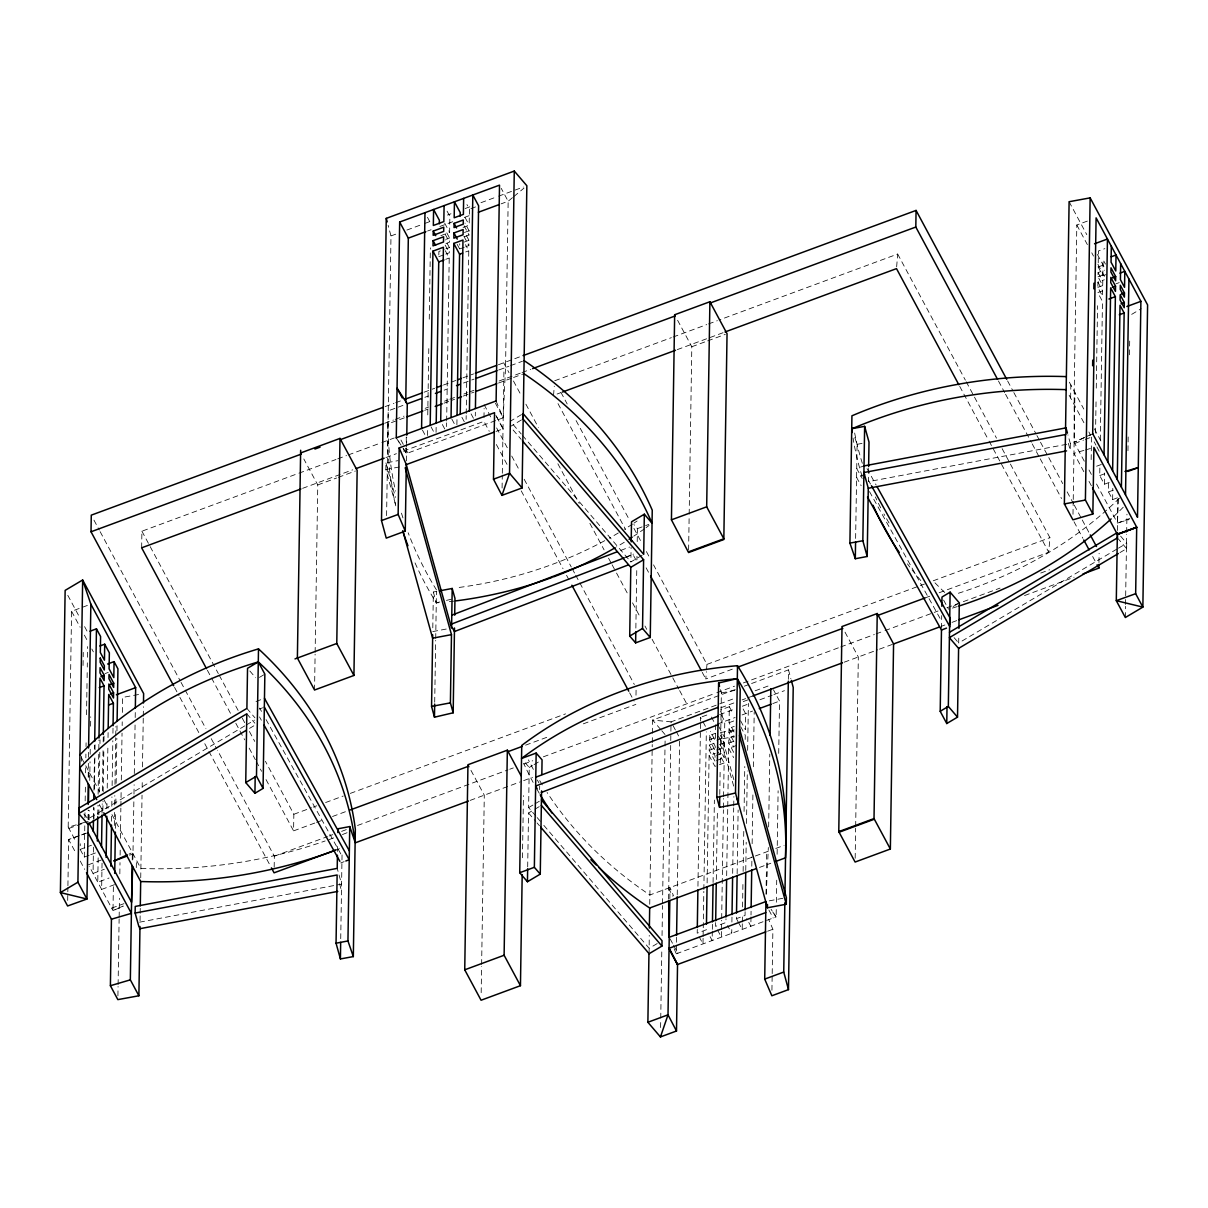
<?xml version="1.0" encoding="UTF-8"?>
<svg xmlns="http://www.w3.org/2000/svg" width="1208" height="1208" viewBox="0 0 1208 1208"><rect width="100%" height="100%" fill="white"/><g stroke="black" fill="none" stroke-linecap="round" stroke-linejoin="round"><path stroke-width="0.75" stroke-dasharray="5 3.75" d="M88.169 819.417L88.184 810.04M88.229 777.091L88.41 759.198M87.353 605.45L71.574 611.278L68.192 827.254L86.508 821.772M67.693 900.458L67.89 887.563M67.92 885.721L68.645 839.485L86.236 833.143M89.12 855.294L84.288 857.076L80.166 849.405L80.257 843.773M81.555 761.206L81.646 755.574M83.065 665.502L83.261 652.365M84.288 857.076L84.787 825.245M84.907 817.74L84.998 812.123M85.164 800.889L85.436 784.037M85.617 772.803L85.723 765.313M85.844 757.809L85.904 754.064M86.025 746.574L86.085 742.829M86.523 714.743L87.021 682.898M87.112 677.658L87.187 672.433M87.278 667.073L87.338 662.86M87.429 657.258L87.595 646.597M88.441 757.325L88.561 749.851M88.199 819.462L88.335 810.326M88.864 777.303L88.954 771.716M89.12 819.824L89.271 810.462M89.739 780.489L90.041 761.765M90.147 754.275L90.238 748.658M90.6 726.189L90.736 716.812M93.484 818.375L93.665 807.11M93.922 790.213L94.435 758.322M94.571 748.93L94.632 745.185M93.469 847.201L93.061 873.429L104.356 869.262M93.922 819.115L94.088 807.88M94.39 789.141L94.888 757.31M95.009 749.821L95.085 744.204M97.772 814.856L97.923 805.494M98.105 794.245L98.784 751.18M98.814 749.307L98.95 739.945M98.15 857.846L97.772 882.202L109.052 878.02M98.83 814.781L98.98 805.404M99.177 792.297L99.826 751.089M99.947 743.6L100.007 739.855M102.061 813.18L102.197 803.818M102.408 790.712L103.058 749.504M103.178 742.014L103.299 734.524M102.046 863.131L101.638 889.405L114.549 884.649M102.876 810.598L103.027 801.206M103.178 791.829L103.858 748.658M103.963 741.153L104.054 735.521M106.908 808.726L107.029 801.236M107.225 788.129L107.905 745.049M108.025 737.559L108.116 731.942M111.559 821.244L111.68 813.754M111.785 806.265L111.936 796.903M112.118 785.653L112.827 740.715M112.933 733.226L113.023 727.594M113.371 886.702L112.993 910.726L123.125 906.136M114.337 825.502L114.533 812.425M114.654 804.966L114.805 795.619M114.971 784.415L115.711 737.711M115.742 735.853L115.892 726.506M115.424 828.341L115.696 811.459M115.817 803.954L115.923 796.434M116.134 783.312L116.844 738.269M116.965 730.764L117.055 725.132M117.916 995.86L118.067 986.483M118.097 984.595L119.124 918.91M119.154 917.038L119.441 898.269M119.834 873.867L120 862.603M120.12 855.098L120.211 849.466M120.392 838.201L120.86 808.167M120.891 806.295L121.132 791.27M121.298 780.006L122.038 733.09M122.159 725.585L122.219 721.825M122.37 712.433L122.597 697.424L140.128 694.222M132.231 860.02L132.336 852.561L128.969 854.101M132.88 859.311L133.952 795.966M133.982 794.109L134.133 784.762M134.299 773.558L135.07 724.996M135.19 717.522L135.281 711.92M136.293 867.601L136.413 860.141M141.653 547.813L141.91 531.203L297.168 473.838M140.068 920.858L140.143 915.226M140.173 913.354L140.264 907.736M140.732 877.793L142.031 795.136M142.151 787.616L142.272 780.096M142.484 766.929L143.254 718.035M143.284 716.148L143.42 706.74M274.171 867.284L274.337 856.215L217.47 750.259M314.805 823.041L293.574 830.878L293.846 814.268L265.413 761.297M314.548 690.01L315.107 654.253M315.137 652.38L317.764 484.936L303.812 458.949M337.485 851.429L337.606 843.879M340.731 938.661L342.06 853.965M395.409 503.978L385.85 469.519L385.941 462.921L397.945 460.656M386.59 515.65L390.984 235.938L388.146 225.398M406.371 460.897L406.583 448.032M406.613 446.205L406.749 437.024M427.436 435.514L427.556 428.01M427.753 414.873L428.84 345.443M429.263 319.169L430.38 247.867M432.796 627.813L433.355 592.011L436.783 591.361M436.058 432.343L436.148 426.726M438.836 254.918L438.897 251.445L444.136 249.497M434.699 702.21L435.68 640.406M435.711 638.534L436.435 591.739M446.582 426.59L446.628 422.845M446.658 420.973L449.225 258.029L445.088 250.328M445.812 254.088L449.3 252.789L449.391 247.564L445.254 239.863M445.979 243.503L449.467 242.204L449.542 237.991L445.405 230.275M440.89 235.62L449.633 232.389L449.874 216.398L446.567 210.237M456.896 424.642L456.986 419.025M464.25 247.262L459.659 248.969L459.735 243.744M466.122 419.372L466.182 415.627M466.212 413.755L468.779 250.811L465.473 244.65M465.79 246.704L468.855 245.571L468.946 240.332L464.808 232.631M464.416 236.677L469.021 234.986L469.097 230.758L464.959 223.057M463.041 227.436L469.187 225.156L469.429 209.18L466.952 204.56M475.303 415.975L475.363 412.215M483.985 417.666L484.121 408.44M481.177 992.704L481.599 966.37M481.63 964.497L484.287 795.166L468.719 766.174M502.09 488.002L502.286 475.091M502.317 473.249L503.962 368.078M522.46 857.755L523.442 795.664M527.685 866.876L528.53 812.984L533.332 810.13M535.914 816.125L528.621 807.608L529.24 767.473L523.728 761.04M539.629 789.594L539.674 786.061M642.097 555.287L630.878 561.931L631.105 547.345M635.861 628.1L636.812 567.156M636.933 559.848L636.978 556.299M637.22 541.622L637.416 528.621L633.868 524.529M635.997 695.189L636.118 687.805M649.119 953.701L649.24 935.37M649.738 904.279L652.245 744.521M652.275 742.633L652.395 735.113M652.426 733.241L652.622 720.074L735.551 689.436M660.595 1027.54L660.716 1020.035M660.746 1018.163L661.833 948.718M662.044 935.566L662.513 905.547M662.543 903.66L664.989 747.873M665.019 746L665.14 738.496M668.613 899.16L670.727 742.422M670.757 740.549L670.863 733.075M670.893 731.217L671.044 721.871L735.853 697.922M669.836 898.707L670.017 887.533L673.551 895.883M676.571 937.272L676.299 953.958L674.185 948.793M677.235 894.886L679.696 737.982M688.62 549.927L689.149 516.058M689.179 514.185L691.806 346.741L676.133 317.538M697.273 929.39L697.212 933.15L706.378 929.752L706.438 926.008M697.952 886.234L700.398 730.478M700.429 728.59L700.504 722.958M700.534 721.085L700.595 717.341L702.256 720.421M703.086 938.299L702.996 943.931L698.858 936.23M703.116 936.426L703.826 891.383M703.856 889.511L706.333 731.882M707.118 882.927L709.111 755.574L715.257 753.309M709.277 745.11L715.076 755.891L714.985 761.115L709.202 750.334L709.277 745.11L715.423 742.845M709.428 735.536L715.227 746.317L715.151 750.53L709.368 739.749L709.428 735.536L715.574 733.256M712.312 931.172L712.176 940.549L708.039 932.833M712.342 929.299L712.433 923.682M713.082 882.489L714.381 800.074M715.559 724.74L715.317 740.715L710.349 731.474M715.649 922.61L715.589 926.355L725.933 922.535L725.993 918.79M716.329 879.53L717.416 810.236M719.772 794.426L720.119 772.305M720.27 763.079L720.648 739.115L734.343 736.533M733.83 779.673L720.753 732.516L721.372 692.939L720.451 689.632M721.463 931.519L721.372 937.136L717.235 929.435M721.493 929.647L721.644 920.285M721.674 918.412L723.381 809.783M723.411 807.91L723.562 798.548M723.577 796.676L724.12 762.958L718.322 752.176M716.525 760.557L724.196 757.718L724.271 752.493L718.488 741.697M716.691 749.972L724.362 747.133L724.423 742.92L720.3 735.204M716.842 740.157L724.513 737.318L724.77 721.327L720.632 713.626M726.672 875.709L727.729 808.288M727.76 806.415L728.666 748.356L737.409 745.125M733.724 752.357L728.756 743.116L728.832 737.877L734.087 735.944M733.89 741.772L728.922 732.531L728.983 728.303L734.237 726.37M734.041 731.957L729.073 722.701L729.33 706.725L720.708 709.911M731.791 929.571L731.731 933.316L727.594 925.615M731.897 922.082L731.988 916.464M732.667 873.384L733.694 807.835M733.724 805.962L733.875 796.6M738.073 921.734L736.427 918.654L736.487 914.909M737.137 873.701L738.133 810.024M742.301 923.818L742.21 929.435L738.903 923.274M742.331 921.946L742.452 914.456M742.573 906.966L742.92 884.498M743.131 871.391L743.781 830.183M744.068 811.444L744.777 766.506M745.2 739.432L745.26 735.219L739.477 724.423M745.11 911.708L745.049 915.468L736.427 918.654M745.759 870.424L746.197 842.278M746.499 823.509L747.314 770.976M747.646 750.334L748.386 703.418M750.983 916.872L750.847 926.249L746.71 918.548M751.014 915L751.074 911.24M751.784 866.212L751.935 856.819M752.131 843.682L752.931 793.022M753.339 766.748L754.2 712.327M766.038 894.207L766.702 851.806M766.265 894.116L768.333 847.487M768.65 826.952L769.798 754.094M771.927 990.228L772.169 975.445M772.199 973.603L772.894 929.254L768.605 919.258M776.261 909.564L776.14 917.083L771.036 909.307M776.366 902.225L776.714 880.194M777.121 854.267L778.118 790.757M778.707 753.399L779.538 701.093L773.482 689.813M788.341 679.274L788.492 669.866L744.385 686.174M855.626 538.421L857.106 444.333L854.116 435.65M855.173 858.269L855.641 828.175M855.672 826.287L858.329 656.971L842.006 626.544M868.597 468.478L868.386 481.66L1070.363 443.608L1067.932 434.865M941.5 628.266L941.696 615.612M1116.826 549.127L958.684 643.003L958.805 635.71M1070.635 397.991L1070.847 384.959M1070.363 443.608L1070.258 450.206L1067.343 439.712M1087.336 221.094L1076.811 224.99L1074.214 391.226L1074.123 442.279L1084.558 461.683M1072.991 514.291L1073.202 501.35M1073.233 499.508L1074.909 392.54M1091.156 459.599L1091.504 437.085M1095.55 433.098L1096.079 399.38M1096.26 388.146L1097.559 305.745M1097.921 282.159L1102.632 290.932L1102.542 296.156L1097.845 287.383L1097.921 282.159L1104.369 279.773M1098.072 272.585L1102.783 281.358L1102.708 285.571L1098.012 276.798L1098.072 272.585L1104.52 270.199M1106.09 274.563L1102.874 275.756L1098.163 266.983L1098.419 250.992L1104.867 248.621M1109.216 482.445L1104.369 484.227L1099.733 475.575L1099.914 464.34M1100.292 439.999L1102.466 301.396L1097.755 292.623L1104.218 290.252M1102.874 275.756L1103.115 259.765L1105.441 264.099M1098.963 562.551L1099.114 553.324M1104.369 484.227L1104.55 472.992M1117.46 497.802L1112.628 499.599L1108.506 491.928L1108.657 482.566M1112.628 499.599L1112.794 488.334M1117.4 530.478L1117.898 499.206M1125.343 617.514L1125.509 606.356M1125.539 604.498L1126.641 534.253M1126.671 532.441L1126.958 514.2M1127.955 450.72L1128.197 435.68M1129.465 354.805L1129.707 339.765M1119.967 552.584L1126.641 548.628L1126.717 543.253L1118.668 533.861M1118.276 498.617L1117.521 522.958L1129.178 519.561M503.192 417.651L505.548 367.489L508.16 201.253L501.244 188.357M553.551 395.333L554.276 386.228M732.305 669.172L705.789 678.971L706.378 671.678M706.514 669.851L706.952 664.385L653.543 564.876M896.653 266.802L897.68 254.042L719.122 320.014M939.145 592.75L1048.74 552.252L1049.918 537.681L1001.84 448.108M512.464 197.674L508.16 201.253L501.154 203.835M513.913 196.481L523.97 188.131M259.433 677.401L264.854 674.139M521.509 414.571L510.289 421.23L521.252 434.019M521.418 419.946L510.214 426.605L521.176 439.395M244.786 725.872L88.063 818.918L83.458 813.543M246.402 724.906L254.48 720.119M249.543 728.364L254.39 725.495M1131.685 314.367L1141.228 308.704M529.24 767.473L532.441 765.57M534.057 764.619L538.859 761.765M528.621 807.608L533.423 804.755M535.023 803.803L539.825 800.949M534.933 809.179L539.75 806.325M953.172 606.537L957.778 603.789M1118.442 548.175L1126.717 543.253M657.212 943.554L649.194 948.31L543.207 824.641M1084.255 437.583L1074.123 442.279L1087.638 436.148M1085.947 436.798L1091.005 434.457M1089.314 435.378L1092.696 433.838M123.125 906.06L112.993 910.56L89.196 866.212M620.821 550.395L629.595 547.043M624.763 557.477L633.536 554.11M865.185 465.382L856.729 468.613L862.21 478.459M625.955 557.235L632.962 554.548L636.118 560.21M256.021 701.531L262.785 698.934M865.049 474.231L856.593 477.477L861.153 485.676M259.252 709.081L262.634 707.782M340.762 862.95L344.144 861.651M1074.743 443.427L1083.516 440.12M1085.267 439.455L1092.274 436.798M1129.782 518.474L1117.521 523.124L1096.139 483.276M390.984 235.938L396.284 233.974M406.869 230.064L422.74 224.205M424.506 223.54L431.573 220.943M447.443 215.069L450.977 213.771M465.095 208.546L470.38 206.598M480.98 202.687L496.85 196.813M498.617 196.164L523.321 187.044M470.954 208.607L475.544 206.915M427.587 231.015L431.09 229.731M439.848 226.485L453.861 221.306M464.37 217.425L469.625 215.492M446.039 239.275L449.542 237.991M464.491 232.464L469.097 230.758M445.888 248.848L449.391 247.564M464.34 242.038L468.946 240.332M438.821 256.67L444.061 254.722M445.722 259.327L449.225 258.029M465.714 251.944L468.779 250.811M385.095 406.598L393.944 403.336M395.711 402.687L402.793 400.059M424.038 392.223L434.654 388.296M443.502 385.02L455.899 380.445M462.966 377.832L473.596 373.906M498.376 364.756L523.155 355.59M394.88 408.38L388.236 410.841A432.615 360.754 0.9 0 0 395.575 491.127M398.217 407.156L404.212 404.937M424.854 397.311L428.372 396.013M444.197 390.154L447.715 388.855M463.525 383.012L474.08 379.116M498.693 370.026L508.915 366.251M510.606 365.616L522.415 361.267M384.642 423.283L393.446 420.037M395.212 419.387L404.016 416.126M425.156 408.319L428.674 407.021M444.529 401.162L448.047 399.863M449.814 399.214L455.099 397.266M463.902 394.004L467.421 392.706M469.187 392.056L474.472 390.109M499.131 380.988L520.27 373.181M522.037 372.532L530.841 369.271M404.333 417.847L388.04 423.872A432.615 360.754 0.9 0 0 395.771 505.85M424.642 410.343L428.161 409.044M443.985 403.2L454.54 399.304M463.328 396.058L473.883 392.162M498.496 383.057L511.83 378.134M513.551 377.5L523.894 373.68M298.935 473.189L335.975 459.493M337.742 458.844L346.56 455.582M348.327 454.933L380.082 443.2M381.849 442.551L394.201 437.991M554.714 380.762L671.391 337.651M673.158 337.002L706.755 324.59M708.522 323.94L717.356 320.679M557.084 394.034L560.618 392.721M677.295 349.61L723.26 332.638M302.634 488.334L352.751 469.821M385.926 457.56L396.42 453.679M403.427 451.097L483.925 421.365L489.255 431.286M317.764 484.936L336.609 477.975M338.316 477.341L355.439 471.014M691.806 346.741L705.91 341.532M707.677 340.882L725.298 334.374M496.111 401.116L503.192 417.817L406.492 453.544L401.388 445.767M495.975 431.452L503.011 428.855M1098.163 266.983L1104.61 264.597M1098.012 276.798L1106.075 273.823M1097.845 287.383L1104.293 284.997M1116.011 283.789L1119.242 282.596M105.036 673.596L108.252 672.403M637.416 528.621L648.802 524.408M86.161 833.173L68.645 839.651L75.772 852.773M1096.638 466.212L1101.47 464.431M80.166 849.405L91.461 845.238M1099.733 475.575L1104.565 473.793M90.736 854.69L97.184 852.304M88.41 864.777L101.321 860.005M1108.506 491.928L1113.338 490.146M129.543 855.173L133.046 853.875M293.846 814.268L311.483 807.744M313.25 807.095L316.783 805.781M325.601 802.535L343.238 796.012M350.305 793.399L565.54 713.883M706.952 664.385L924.407 584.053M933.24 580.791L1049.918 537.681M316.587 822.376L323.653 819.764M332.502 816.502L346.651 811.263M525.601 745.155L550.108 736.095M583.358 723.819L635.861 704.415M924.996 597.975L930.296 596.012M274.337 856.215L327.443 836.6M329.21 835.936L332.759 834.637M341.607 831.361L346.907 829.398M357.538 825.472L507.979 769.889M509.746 769.239L513.294 767.926M523.91 764L532.758 760.738M543.374 756.812L715.061 693.377M716.827 692.728L734.524 686.189M743.373 682.913L838.956 647.609M840.723 646.944L874.35 634.532M876.132 633.868L883.199 631.255M884.981 630.606L938.072 610.991M946.921 607.715L1000.028 588.1M1040.737 573.06L1049.586 569.783M755.121 690.81L770.885 684.981M335.915 849.994L339.433 848.68M470.154 800.391L520.24 781.878M523.668 780.61L532.471 777.363M720.949 707.722L735.038 702.528M742.074 699.915L745.608 698.617M747.359 697.967L752.644 696.019M844.241 662.18L877.718 649.813M879.469 649.149L893.573 643.955M941.364 626.288L944.898 624.989M951.98 622.362L957.295 620.414M1024.55 595.559L1074.093 577.243M702.135 716.767L709.775 713.943M743.267 701.576L748.447 699.659M719.56 714.653L733.588 709.458M742.361 706.227L749.368 703.63M759.892 699.749L772.169 695.204M773.92 694.555L784.445 690.674M717.099 724.166L735.113 717.507M742.105 714.925L752.509 711.089M772.788 703.584L779.538 701.093M729.073 722.701L734.313 720.768M709.368 739.749L715.498 737.484M728.922 732.531L734.162 730.583M719.832 744.611L724.423 742.92M709.202 750.334L715.332 748.069M728.756 743.116L733.996 741.168M716.601 755.332L724.271 752.493M724.12 762.958L714.909 766.37L709.111 755.574M768.273 851.232L649.874 894.977A404.257 337.108 0.9 0 1 547.118 792.508M775.763 848.454L784.083 845.389M759.47 867.435L770.825 863.252M676.299 953.791L776.14 916.902L771.036 909.231M767.593 931.217L772.894 929.254M68.901 828.401L88.169 821.455M111.68 908.099L123.941 903.675M1083.923 450.388L1073.957 453.317L1084.588 473.113M1085.599 449.904L1092.243 447.957M439.667 602.007L436.269 602.807A432.615 360.754 0.9 0 1 413.936 560.437M446.462 600.391L453.257 598.791M385.85 469.519L402.974 466.288M857.106 444.333L862.21 443.366M432.736 631.588L446.447 629.006M721.372 692.939L735.083 690.357M720.753 732.516L734.449 729.934M139.6 922.172L341.592 884.12L337.213 868.386M769.254 900.851L782.95 898.269M1117.445 537.892L1126.641 548.628M954.078 637.643L958.684 643.003M522.475 435.439L630.878 561.931M660.625 729.406L652.622 720.074L671.044 721.871L675.363 729.934M661.773 730.734L665.2 734.736M537.122 817.544L541.999 823.222M528.53 812.984L535.824 821.5M537.047 822.92L539.478 825.759M249.829 670.984L255.567 677.688M246.9 708.416L254.948 717.809M246.809 713.807L254.858 723.184M396.269 438.006L400.361 444.212M398.323 440.98L402.4 447.262M403.427 448.832L406.492 453.544L406.401 448.093M867.012 468.659L876.132 485.057M868.703 480.799L870.515 484.076M869.503 491.581L941.606 621.184M720.587 711.542L722.173 714.366L722.022 723.215L720.451 720.391M537.349 780.036L538.919 782.875M259.66 708.084L261.487 711.376M266.062 719.575L340.898 854.101M259.524 716.933L261.351 720.225M768.877 910.017L773.195 917.989M670.093 938.858L672.69 943.644M673.551 945.245L677.884 953.218M1069.11 201.721L1086.792 234.654M1097.392 254.405L1105.35 269.218M1076.811 224.99L1087.366 244.62M1091.76 252.804L1093.512 256.081M1097.906 264.265L1104.927 277.357M1069.352 382.181L1083.772 409.029M1094.388 428.84L1102.36 443.683M1069.14 395.212L1084.452 423.721M1088.876 431.966L1090.643 435.273M1094.191 441.871L1095.958 445.178M1096.849 446.824L1099.506 451.777M1089.012 469.988L1091.685 474.971M1089.012 481.373L1091.67 486.311M1007.608 380.943L1012.938 390.879M1013.829 392.54L1036.041 433.929M1036.932 435.59L1039.605 440.558M1040.496 442.204L1062.708 483.593M1067.147 491.867L1073.368 503.464M1074.259 505.125L1081.371 518.368M1082.262 520.014L1089.359 533.272M998.457 381.003L1004.678 392.6M1005.569 394.261L1031.345 442.264M1032.236 443.925L1039.333 457.168M1040.224 458.829L1061.56 498.557M1074.003 521.735L1082.881 538.285M1092.651 556.51L1096.215 563.124M897.68 254.042L965.343 380.112M966.234 381.758L996.494 438.157M959.726 386.394L988.204 439.47M989.095 441.116L1048.74 552.252M943.629 600.104L948.552 609.27M743.131 709.005L745.608 713.626L745.351 729.617L739.568 718.836M560.95 392.374L567.186 403.985M576.08 420.565L629.504 520.089M633.958 528.379L641.961 543.313M646.416 551.603L649.089 556.586M729.33 706.725L733.467 714.426M465.05 217.455L469.187 225.156M464.068 225.73L469.021 234.986M558.005 403.623L625.668 529.693M646.144 567.836L649.693 574.464M702.226 672.327L705.789 678.971M728.983 728.303L733.951 737.559M463.902 236.315L468.855 245.571M728.832 737.877L733.8 747.133M718.73 726.521L724.513 737.318M728.666 748.356L733.634 757.597M711.421 717.024L714.728 723.199M457.168 244.348L459.659 248.969M444.665 223.148L449.633 232.389M718.579 736.351L724.362 747.133M445.329 234.503L449.467 242.204M718.413 746.937L724.196 757.718M703.086 721.961L705.563 726.582M445.163 245.088L449.3 252.789M427.451 217.304L430.758 223.465M503.676 362.793L509.006 372.728M513.46 381.003L520.572 394.246M525.903 404.182L538.345 427.36M557.885 463.781L579.221 503.51M589.881 523.381L604.091 549.866M608.545 558.156L611.203 563.124M612.094 564.77L615.657 571.399M616.533 573.045L628.084 594.578M632.539 602.852L640.527 617.756M644.981 626.031L646.748 629.338M652.078 639.274L678.745 688.938M679.636 690.599L686.748 703.841M676.238 731.535L678.836 736.382M484.181 404.74L492.185 419.644M496.624 427.919L507.284 447.775M511.724 456.05L519.727 470.954M524.166 479.229L571.248 566.96M572.139 568.621L574.812 573.589M575.703 575.235L634.336 684.498M496.367 444.529L507.028 464.401M521.237 490.886L563.004 568.681M566.552 575.31L569.21 580.263M629.64 692.833L634.079 701.108M471.075 413.891L473.566 418.512M461.909 417.289L464.385 421.909M451.868 419.146L454.359 423.766M442.354 424.506L446.492 432.207M431.029 426.847L433.521 431.467M668.432 888.122L672.765 896.17M422.407 430.033L424.884 434.654M141.91 531.203L218.316 673.566M219.207 675.212L238.761 711.633M242.31 718.247L244.982 723.215M249.422 731.489L254.752 741.425M207.398 670.304L231.392 715M235.832 723.275L244.711 739.84M249.15 748.114L255.371 759.696M256.262 761.357L261.592 771.293M266.032 779.568L293.574 830.878M93.952 520.12L99.282 530.055M100.173 531.716L180.143 680.723M181.034 682.369L205.919 728.726M211.249 738.662L216.579 748.598M174.556 687.397L178.995 695.687M179.886 697.333L199.441 733.754M204.771 743.69L270.532 866.212M67.799 595.317L80.181 618.375M84.59 626.62L87.248 631.558M71.574 611.278L80.136 627.224M84.379 635.136L87.671 641.267M91.808 648.968L93.348 651.852M81.585 757.99L84.907 764.196M85.738 765.751L99.569 791.512M104.009 799.771L108.433 808.016M111.967 814.615L140.883 868.476A432.615 360.754 0.9 0 0 325.163 840.964M99.373 804.558L102.907 811.157M68.192 827.087L75.832 841.327M80.241 861.077L84.696 869.383M495.401 403.155L503.192 417.817M400.95 439.999L404.408 446.522M405.284 448.138L407.866 453.03M720.648 739.115L733.724 786.272M385.941 462.921L395.514 497.379M339.539 883.727L341.487 890.719M788.492 669.866L790.847 678.654M433.355 592.011L436.269 602.807A379.297 316.3 0.9 0 0 439.878 602.626M406.235 437.221L406.371 446.281M920.813 580.58A379.297 316.3 0.9 0 1 907.419 563.864M862.135 476.36A379.297 316.3 0.9 0 1 853.044 438.081M1123.244 507.239A404.257 337.108 0.9 0 1 1112.508 517.628M957.234 606.597A404.257 337.108 0.9 0 1 952.04 608.213M944.747 592.479A379.297 316.3 0.9 0 1 933.135 580.912M889.073 523.004A379.297 316.3 0.9 0 1 883.909 513.928M880.677 507.798A379.297 316.3 0.9 0 1 875.377 496.941M862.346 463.313A379.297 316.3 0.9 0 1 854.539 432.404M1119.484 498.149A404.257 337.108 0.9 0 1 955.709 594.11M539.312 793.324A404.257 337.108 0.9 0 1 535.733 787.103M533.136 782.406A404.257 337.108 0.9 0 1 523.668 763.32M542.301 784.898A404.257 337.108 0.9 0 1 538.602 778.737M533.347 769.375A404.257 337.108 0.9 0 1 528.44 759.877M649.074 525.435A379.297 316.3 0.9 0 1 646.069 527.639M644.543 528.726A379.297 316.3 0.9 0 1 633.762 536.156M624.264 542.256A379.297 316.3 0.9 0 1 616.609 546.877M454.329 601.071A379.297 316.3 0.9 0 1 447.111 601.901M436.466 589.897A432.615 360.754 0.9 0 1 408.168 532.758M402.959 517.915A432.615 360.754 0.9 0 1 400.392 509.595M637.084 521.025A379.297 316.3 0.9 0 1 633.974 523.124M632.403 524.151A379.297 316.3 0.9 0 1 624.461 529.225M618.3 532.97A379.297 316.3 0.9 0 1 609.33 538.149M604.785 540.656A379.297 316.3 0.9 0 1 456.337 587.813M347.058 832.72A432.615 360.754 0.9 0 1 342.06 834.713M333.665 837.914A432.615 360.754 0.9 0 1 326.87 840.375M503.177 428.961L495.386 414.465L503.177 428.961"/><path stroke-width="1.5" d="M88.199 804.407L88.214 783.781M78.777 813.558L78.852 808.182L246.9 708.416L247.534 668.296L258.286 661.909L264.854 674.139L263.057 788.386L254.933 793.279L245.737 782.558L246.809 713.807L78.777 813.558L87.973 824.294L246.311 730.281M77.916 882.187L60.4 892.576L86.946 899.009L77.916 882.187L82.657 579.991L65.141 590.38L60.4 892.576L67.603 905.985L86.946 899.009L88.139 823.297M173.665 685.751L91.023 531.777L91.279 515.152L383.329 407.262M88.592 747.994L90.857 604.166L82.657 579.991L143.631 693.588L143.48 702.981M88.456 803.018L88.743 784.762M93.273 831.512L93.454 820.247M93.786 799.605L93.862 793.973M94.692 741.425L96.459 628.839L90.011 631.21M97.365 841.07L97.742 816.729M98.98 738.058L99.932 678.126L104.054 685.827L103.299 734.524M101.532 846.899L102.031 815.053M104.22 675.363L104.145 680.587L100.007 672.886L100.083 667.662L104.22 675.363L100.989 676.556M99.871 645.993L104.703 644.196L104.462 660.187L100.324 652.486L100.581 636.495L96.459 628.839M106.138 857.423L106.787 816.215M108.176 728.197L108.705 694.479L113.401 703.252L113.054 725.721M110.849 866.196L111.498 824.989M113.567 692.788L113.492 698.013L108.78 689.24L108.871 684.015L113.567 692.788L110.351 693.966M113.718 683.199L113.658 687.428L108.947 678.654L109.022 674.442L113.718 683.199L110.502 684.392M107.618 664.007L114.065 661.622L113.809 677.612L109.097 668.839L109.354 652.849L104.703 644.196M139.977 926.476L138.89 995.77L117.855 999.62L110.396 985.713L111.438 919.212L86.478 872.705M114.715 873.384L115.364 832.101M117.1 721.372L117.931 668.839L114.065 661.622M138.89 995.77L130.343 979.854L132.14 865.607M135.341 708.175L135.658 687.639L90.857 604.166M139.011 927.019L135.13 913.037L135.236 906.438L337.213 868.386L337.425 855.189M140.294 905.864L140.687 881.523L103.797 812.803M254.933 793.279L255.19 776.563M263.057 788.386L256.489 776.17L258.497 648.877A404.257 337.108 0.9 0 0 79.909 754.894M300.656 450.252L297.379 658.028L314.548 690.01L353.929 675.453L357.16 470.38L339.992 438.413L300.611 452.97L301.23 454.117L91.023 531.777M353.929 675.453L336.775 643.486L339.992 438.413M258.497 648.877A379.297 316.3 0.9 0 1 355.333 829.292L353.325 956.585L340.414 958.941L336.05 943.206L337.123 874.985L135.13 913.037M337.787 832.584L337.847 828.809L349.746 826.574L355.122 842.187M340.414 958.941L340.671 942.346M353.325 956.585L347.949 940.957L349.746 826.574M381.502 520.572L386.258 218.376L514.276 171.068L526.854 185.73L522.098 487.926L501.969 495.371L493.498 479.199L494.54 412.683L399.184 447.911L398.142 514.427L405.269 531.097L386.243 538.134L381.502 520.572L398.142 514.427M396.269 438.006L399.667 222.03L499.508 185.141L496.111 401.116M405.737 402.506L408.319 238.142L399.667 222.03M405.269 531.097L406.311 464.582L399.184 447.911M406.779 435.182L407.277 403.804L397.054 388.266L402.249 397.93M421.577 428.493L424.974 212.683M430.199 425.307L432.947 251.128L443.427 247.247L440.694 421.426M433.113 240.649L433.023 245.873L443.517 242.008L443.593 236.768L433.113 240.649L435.59 245.269M433.264 231.075L433.189 235.288L443.683 231.423L443.744 227.195L433.264 231.075L435.741 235.696M454.495 627.994L453.166 712.796L434.472 717.19L431.558 706.408L432.691 634.88M436.209 422.981L438.731 261.909L432.947 251.128M439.334 223.827L439.38 220.279L433.596 209.497L433.34 225.473L443.834 221.593L444.091 205.617M434.472 717.19L434.669 704.083M451.052 417.606L453.785 243.427L462.981 240.014L460.248 414.193M453.951 232.948L453.861 238.172L463.072 234.775L463.147 229.55L453.951 232.948L457.258 239.108M454.102 223.374L454.027 227.587L463.238 224.19L463.298 219.977L454.102 223.374L456.579 227.995M453.166 712.796L450.403 702.86L451.475 634.638L405.193 467.783M440.21 590.727L452.2 588.462L451.581 628.039L406.311 464.808M457.047 415.28L459.569 254.208L453.785 243.427M460.173 216.126L460.233 212.578L454.434 201.796L454.178 217.772L463.389 214.375L463.646 198.384M454.691 615.204L454.963 598.398L452.2 588.462M469.429 410.811L472.811 195.001L478.61 205.783L475.424 408.47M522.188 874.683L520.452 985.683L481.071 1000.239L464.733 969.813L467.949 764.74L507.345 750.183L521.071 775.778M514.276 171.068L509.534 473.264L501.969 495.371M520.452 985.683L504.114 955.256L507.345 750.183M541.577 790.878L540.263 874.124L527.443 881.734L519.727 872.72L521.735 745.427A379.297 316.3 0.9 0 1 737.514 665.699A432.615 360.754 0.9 0 1 785.744 844.77M527.443 881.734L527.654 868.733M540.263 874.124L534.359 867.314L536.156 753.067L521.524 758.473A379.297 316.3 0.9 0 1 737.303 678.745A432.615 360.754 0.9 0 1 785.532 857.816L775.566 861.5M541.833 774.464L542.06 759.862L536.156 753.067M524.106 360.633A404.257 337.108 0.9 0 1 652.245 510.184L650.251 637.477L635.619 642.867L629.715 636.072L630.803 567.322L522.385 440.814M631.195 541.879L631.512 521.811L644.332 514.2L652.048 523.215A404.257 337.108 0.9 0 0 523.894 373.68M635.619 642.867L635.801 631.799M650.251 637.477L642.535 628.462L643.607 559.712L523.019 418.995L523.109 413.619L643.698 554.336L644.332 514.2M765.751 912.584L669.051 948.31L677.537 964.497L676.495 1030.998L660.444 1036.932L647.881 1022.27L648.953 953.52M649.36 928.076L649.678 908.008A404.257 337.108 0.9 0 1 598.926 867.57M540.701 827.178L649.119 953.701L661.924 946.09L662.014 940.715L541.426 799.998M671.437 519.833L674.653 314.76L709.896 301.743L727.05 333.71L723.819 539.538L688.575 552.554L671.437 519.833L706.68 506.816L709.896 301.743M669.806 900.564L668.009 1014.826L660.444 1036.932M676.586 935.43L677.205 896.759M697.303 927.518L697.892 889.979M706.469 924.135L707.058 886.672M712.463 921.81L713.052 884.362M716.812 797.401L718.609 683.003L737.303 678.609L740.217 689.39L738.42 803.788L719.575 807.337L716.812 797.401L735.506 792.992L737.514 665.699M715.68 920.738L716.269 883.275M719.575 807.337L719.741 796.268M726.023 916.917L726.612 879.454M732.018 914.592L732.607 877.129M736.518 913.037L737.106 875.574M745.14 909.835L745.729 872.312M751.134 907.495L751.723 869.956M791.331 680.406L793.218 687.428L788.477 989.624L771.852 995.77L764.709 979.099L765.932 901.545L669.232 937.272M739.598 728.968L786.378 897.635L786.272 904.233L767.427 907.782L767.488 904.475M770.085 735.415L770.825 688.726M788.477 989.624L783.735 972.062L784.838 902.769M784.943 895.264L788.311 681.161M864.022 465.926L1066 427.874L1065.894 434.472L863.916 472.524L868.28 488.259L867.208 556.48L855.309 558.73L849.919 543.102L851.927 415.809A432.615 360.754 0.9 0 1 1066.362 376.624M855.309 558.73L855.566 542.105M867.208 556.48L862.844 540.746L864.641 426.349L851.715 428.719M868.628 466.59L869.005 442.098L864.641 426.349M877.235 613.528L874.003 819.341L838.76 832.357L842.006 626.544L877.235 613.528L893.573 643.955L890.356 849.013L855.113 862.044L838.775 831.617L874.018 818.586L890.356 849.013M997.566 379.357L915.815 227.044L916.072 210.418L523.155 355.59M949.488 632.282L1117.521 532.517L1117.445 537.892L949.397 637.658L958.593 648.394L957.521 717.144L946.755 723.532L940.202 711.301L941.47 630.048L867.54 497.152M941.847 606.325L941.983 597.039L950.122 592.146L959.318 602.883L958.91 628.417M946.755 723.532L947.027 706.665M957.521 717.144L948.325 706.408L950.122 592.146M949.956 625.034L950.062 617.952L877.053 486.703M1136.698 527.186L1117.355 534.163L1116.298 600.678L1125.343 617.514L1142.859 607.111L1135.656 593.702L1136.698 527.186L1093.904 447.458L1092.862 513.974L1072.915 519.833L1064.369 503.917L1065.456 434.608M1065.547 428.991L1069.11 201.721L1090.145 197.87L1147.6 304.914L1142.859 607.111L1116.298 600.678L1135.656 593.702M1092.862 513.974L1085.403 500.067L1090.145 197.87M1092.621 365.767L1092.711 360.135M1093.829 288.833L1093.919 283.201M1092.696 433.838L1096.094 217.863L1140.896 301.336L1137.498 517.311M1082.957 573.981L1098.872 568.092L1098.933 564.408M1104.052 454.827L1107.449 239.018L1094.539 243.789M1107.932 462.045L1110.665 287.866L1115.377 296.639L1112.628 470.818M1111.315 246.236L1111.058 262.212L1115.769 270.985L1116.026 255.009L1111.179 256.791M1115.528 286.16L1115.452 291.385L1110.741 282.627L1110.832 277.387L1115.528 286.16L1112.311 287.353M1115.679 276.587L1115.618 280.8L1110.907 272.026L1110.983 267.814L1115.679 276.587L1112.462 277.78M1117.279 479.47L1120.012 305.292L1124.15 312.978L1121.401 487.156M1120.662 263.661L1120.42 279.637L1124.542 287.338L1124.799 271.347L1119.967 273.144M1124.316 302.513L1124.225 307.738L1120.103 300.037L1120.178 294.812L1124.316 302.513L1121.084 303.706M1124.467 292.94L1124.391 297.153L1120.269 289.452L1120.329 285.239L1124.467 292.94L1121.235 294.133M1125.524 494.827L1128.921 279.018M132.653 866.574L131.566 902.3L89.06 823.116M940.202 711.301L948.325 706.408M245.737 782.558L256.489 776.17M630.803 567.322L643.607 559.712M629.715 636.072L642.535 628.462M958.593 648.394L1118.351 553.551M127.278 854.871L113.778 861.002L126.04 856.472M452.396 614.932L617.318 551.739M450.509 624.461L624.189 557.9M628.13 564.982L454.434 631.542L452.079 627.284M535.763 777.212L718.231 707.299M941.47 630.048L946.543 628.1M718.096 716.148L535.627 786.061L537.213 788.9M345.835 861.002L349.218 859.703L264.341 707.133M541.32 792.463L718.518 724.558M408.319 238.142L425.835 231.664M478.383 212.246L499.402 204.484M438.731 261.909L443.985 259.977M459.569 254.208L462.634 253.076M404.559 399.41L422.256 392.872M436.42 387.632L441.735 385.684M457.666 379.795L461.199 378.481M475.363 373.257L496.594 365.405M407.277 403.804L421.335 398.61M435.409 393.415L440.678 391.452M456.503 385.609L460.021 384.31M475.846 378.466L496.941 370.675M314.926 449.044L320.06 447.156M340.611 439.561L382.876 423.948M532.592 368.621L675.272 315.907L674.653 314.76M710.515 302.891L915.815 227.044M407.066 416.836L422.891 410.992M435.197 406.447L442.234 403.849M458.059 398.006L461.562 396.707M475.635 391.498L496.73 383.706M396.284 437.84L496.126 400.95M562.384 392.071L675.529 350.275M725.026 331.974L896.502 268.629L958.835 384.733M300.868 488.998L141.653 547.813L206.508 668.658M356.179 468.553L384.174 458.209M406.311 464.582L494.223 432.102M493.498 479.199L509.534 473.264L522.098 487.926M1108.914 299.01L1115.377 296.639M1126.883 306.515L1140.896 301.336M99.222 687.624L104.054 685.827M1119.303 314.775L1124.15 312.978M116.391 694.751L135.658 687.639M108.569 705.034L113.401 703.252M295.009 658.919L336.775 643.486M688.59 551.814L723.834 538.783L706.68 506.816M1127.774 471.467L1138.283 467.587L1124.965 471.452M350.199 809.964L468.719 766.174M508.1 751.618L522.113 746.438M737.605 667.209L841.916 628.673M877.265 615.612L924.996 597.975M335.915 849.994L274.08 872.825L271.423 867.857M355.333 842.806L468.387 801.04M752.644 696.019L842.474 662.83M893.573 643.955L939.582 626.952M959.061 619.749L997.989 605.359M759.288 708.583L771.097 704.219M519.727 872.72L534.359 867.314M464.733 969.813L504.114 955.256M649.678 908.008L755.951 868.733M677.537 964.497L765.827 931.866M647.881 1022.27L668.009 1014.826L676.495 1030.998M764.709 979.099L783.735 972.062M1117.34 534.329L1136.698 527.352L1117.43 534.48L1092.545 487.972M111.438 919.212L131.385 913.354L87.912 832.523M110.396 985.713L130.343 979.854M868.28 488.259L1066.558 450.901M451.475 634.638L432.63 638.186L402.944 531.173M431.558 706.408L450.403 702.86M139.509 928.771L337.772 891.413M336.05 943.206L347.949 940.957M849.919 543.102L862.844 540.746M1064.369 503.917L1085.403 500.067M541.35 805.374L661.924 946.09M871.436 485.707L949.926 626.801M264.476 698.284L349.354 850.855M264.084 725.147L339.856 861.304M1092.696 433.672L1137.498 517.145M916.072 210.418L1006.717 379.297M1090.25 534.918L1096.471 546.514M1083.772 539.946L1089.103 549.882M1097.106 564.785L1098.872 568.092M630.108 537.983L631.89 541.305M650.584 576.125L701.335 670.666M571.882 585.231L628.749 691.172M96.715 799.605L79.713 767.926A404.257 337.108 0.9 0 1 258.286 661.909A379.297 316.3 0.9 0 1 355.122 842.323M1066 427.874L1067.449 433.113M739.492 735.566L786.272 904.233M718.609 683.003L719.53 686.325M737.242 798.956L767.427 907.782M735.506 792.992L738.42 803.788M386.258 218.376L387.209 221.879M668.643 901.002L669.232 937.106M1066.166 389.656A432.615 360.754 0.9 0 0 851.715 428.855A379.297 316.3 0.9 0 0 852.214 432.539M899.205 552.343A379.297 316.3 0.9 0 1 873.037 505.276M1111.134 518.896A404.257 337.108 0.9 0 1 958.971 606.038M596.208 864.958A404.257 337.108 0.9 0 1 590.878 859.703M551.965 813.06A404.257 337.108 0.9 0 1 540.218 794.864M632.192 537.183A379.297 316.3 0.9 0 1 629.051 539.236M615.129 547.753A379.297 316.3 0.9 0 1 553.551 576.88M551.89 577.5A379.297 316.3 0.9 0 1 456.126 600.844M407.957 545.789A432.615 360.754 0.9 0 1 402.747 530.946M335.144 850.326A432.615 360.754 0.9 0 1 140.687 881.523M100.234 658.088L100.173 662.301L104.311 670.002L104.371 665.789L100.234 658.088M669.051 948.476L677.537 964.663L669.051 948.476"/></g></svg>
